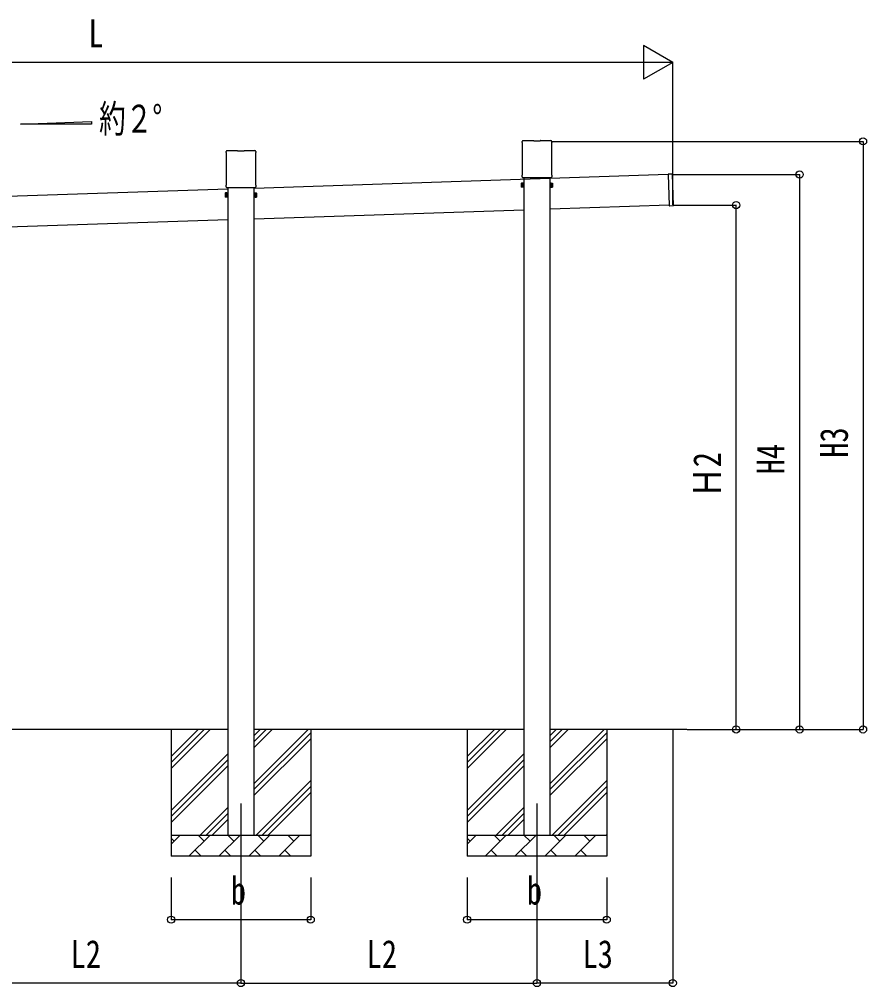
# Model space of a CAD drawing. Units: millimetres, scale not verified. Extents: x -16820 to 16820, y -11880 to 11880.
# Drawn here: x -5435 to -1428, y -4200 to 376 of the extents above; entities that cross this region are included whole.
import ezdxf
from ezdxf.enums import TextEntityAlignment as Align

# ---------------------------------------------------------------- set-up
doc = ezdxf.new("R2010")
doc.units = ezdxf.units.MM
doc.header["$LTSCALE"] = 50
for name, color, linetype in [('0-2_USER1', 3, 'Continuous'), ('0-4_YKK_12', 2, 'Continuous'), ('0-5_YKK_13', 4, 'Continuous'), ('0-6_YKK_A1', 4, 'Continuous'), ('0-7_YKK_D', 6, 'Continuous')]:
    doc.layers.add(name, color=color, linetype=linetype)
doc.styles.add('ＭＳ ゴシック', font='')
doc.styles.get('ＭＳ ゴシック').set_extended_font_data('MS Gothic')

msp = doc.modelspace()

# ---------------------------------------------------------------- linework, layer by layer
at = {"layer": '0-4_YKK_12'}
for p, q in [((-4387.37, -3333.48), (-4387.37, -3833.48)), ((-2987.37, -3333.48), (-2987.37, -3833.48))]:
    msp.add_line(p, q, dxfattribs=at)
at = {"layer": '0-5_YKK_13'}
for p, q in [((-3057.62, -206.78), (-3057.62, -201.83)), ((-3055.83, -210.24), (-3055.83, -210.24)), ((-3055.62, -210.65), (-3055.62, -210.65)), ((-3055.62, -357.41), (-3055.62, -210.65)), ((-3053.37, -197.58), (-3003.37, -197.58)), ((-3002.87, -200.58), (-3002.87, -198.08)), ((-2971.87, -200.58), (-3002.87, -200.58)), ((-2971.87, -198.08), (-2971.87, -200.58)), ((-2971.37, -197.58), (-2921.37, -197.58)), ((-2919.12, -210.65), (-2919.12, -210.65)), ((-2919.12, -210.65), (-2919.12, -357.41)), ((-2918.91, -210.24), (-2918.91, -210.24)), ((-2917.12, -201.83), (-2917.12, -206.78)), ((-4457.62, -253.44), (-4457.62, -248.49)), ((-4455.83, -256.9), (-4455.83, -256.9)), ((-4455.62, -257.31), (-4455.62, -257.31)), ((-4455.62, -404.06), (-4455.62, -257.31)), ((-4453.37, -244.24), (-4403.37, -244.24)), ((-4402.87, -247.24), (-4402.87, -244.74)), ((-4371.87, -247.24), (-4402.87, -247.24)), ((-4371.87, -244.74), (-4371.87, -247.24)), ((-4371.37, -244.24), (-4321.37, -244.24)), ((-4319.12, -257.31), (-4319.12, -257.31)), ((-4319.12, -257.31), (-4319.12, -404.06)), ((-4318.91, -256.9), (-4318.91, -256.9)), ((-4317.12, -248.49), (-4317.12, -253.44)), ((-3057.62, -369.28), (-3057.62, -361.28)), ((-3055.83, -357.81), (-3055.83, -357.81)), ((-3055.62, -357.41), (-3055.62, -357.41)), ((-2919.12, -357.41), (-2919.12, -357.41)), ((-2918.91, -357.81), (-2918.91, -357.81)), ((-2917.12, -361.28), (-2917.12, -369.28)), ((-2366.65, -357.26), (-2361.72, -505.18)), ((-2347.18, -356.11), (-2366.17, -356.74)), ((-2341.73, -504.51), (-2346.66, -356.59)), ((-4457.62, -415.94), (-4457.62, -407.94)), ((-4455.83, -404.47), (-4455.83, -404.47)), ((-4455.62, -404.06), (-4455.62, -404.06)), ((-4319.12, -404.06), (-4319.12, -404.06)), ((-4318.91, -404.47), (-4318.91, -404.47)), ((-4317.12, -407.94), (-4317.12, -415.94)), ((-3055.92, -372.68), (-3055.92, -372.68)), ((-3055.46, -372.78), (-2919.28, -372.78)), ((-4455.92, -419.34), (-4455.92, -419.34)), ((-4455.46, -419.44), (-4319.28, -419.44)), ((-2361.21, -505.66), (-2342.22, -505.03))]:
    msp.add_line(p, q, dxfattribs=at)
for points in [[(-3055.81, -372.74), (-3055.87, -372.71), (-3055.92, -372.68)], [(-3055.64, -372.78), (-3055.8, -372.75), (-3055.81, -372.74)], [(-3055.75, -372.69), (-3055.62, -372.75), (-3055.46, -372.78)], [(-3055.46, -372.78), (-3055.62, -372.78), (-3055.62, -372.78), (-3055.64, -372.78)], [(-2919.1, -372.78), (-2919.12, -372.78), (-2919.12, -372.78), (-2919.28, -372.78)], [(-2918.93, -372.74), (-2919.09, -372.78), (-2919.1, -372.78)], [(-2918.82, -372.68), (-2918.82, -372.68), (-2918.93, -372.74)], [(-4455.81, -419.4), (-4455.87, -419.37), (-4455.92, -419.34)], [(-4455.64, -419.44), (-4455.8, -419.4), (-4455.81, -419.4)], [(-4455.75, -419.35), (-4455.62, -419.41), (-4455.46, -419.44)], [(-4455.46, -419.44), (-4455.62, -419.44), (-4455.62, -419.44), (-4455.64, -419.44)], [(-4319.1, -419.44), (-4319.12, -419.44), (-4319.12, -419.44), (-4319.28, -419.44)], [(-4318.93, -419.4), (-4319.09, -419.44), (-4319.1, -419.44)], [(-4318.82, -419.34), (-4318.82, -419.34), (-4318.93, -419.4)]]:
    msp.add_lwpolyline(points, dxfattribs=at)
for centre, radius, start, end in [((-3053.37, -201.83), 4.25, 90, 180), ((-3053.37, -206.78), 4.25, 180, 234.62358), ((-3056.12, -210.65), 0.5, 0.0463, 54.58271), ((-2921.37, -201.83), 4.25, 0, 90), ((-2918.62, -210.65), 0.5, 125.41729, 179.9537), ((-2921.37, -206.78), 4.25, 305.37642, 0), ((-4453.37, -248.49), 4.25, 90, 180), ((-4453.37, -253.44), 4.25, 180, 234.62358), ((-4456.12, -257.31), 0.5, 0.0463, 54.58271), ((-4321.37, -248.49), 4.25, 0, 90), ((-4318.62, -257.31), 0.5, 125.41729, 179.9537), ((-4321.37, -253.44), 4.25, 305.37642, 0), ((-3053.37, -361.28), 4.25, 125.37642, 180), ((-3056.12, -357.41), 0.5, 305.41588, 359.95511), ((-2918.62, -357.41), 0.5, 180.04713, 234.58188), ((-2921.37, -361.28), 4.25, 0, 54.62358), ((-2366.15, -357.24), 0.5, 91.90882, 181.90882), ((-2347.16, -356.61), 0.5, 1.90882, 91.90882), ((-4453.37, -407.94), 4.25, 125.37642, 180), ((-4456.12, -404.06), 0.5, 305.41588, 359.95511), ((-4318.62, -404.06), 0.5, 180.04713, 234.58188), ((-4321.37, -407.94), 4.25, 0, 54.62358), ((-3053.37, -369.28), 4.25, 180, 233.11111), ((-2921.37, -369.28), 4.25, 306.88889, 0), ((-4453.37, -415.94), 4.25, 180, 233.11111), ((-4321.37, -415.94), 4.25, 306.88889, 0), ((-2361.22, -505.16), 0.5, 181.90882, 271.90882), ((-2342.23, -504.53), 0.5, 271.90882, 1.90882)]:
    msp.add_arc(centre, radius, start, end, dxfattribs=at)
for centre, major_axis, ratio, start_param, end_param in [((-3003.31, -198.02), (0.481, -0.181), 0.828259, 1.9947436, 1.996569), ((-3003.37, -198.08), (0.354, 0.354), 0.999467, 5.4996506, 7.06672), ((-3003.31, -198.02), (-0.181, 0.481), 0.828259, 4.2866163, 4.2884417), ((-2971.37, -198.08), (-0.354, 0.354), 0.999467, 5.4996506, 7.06672), ((-2971.43, -198.02), (0.181, 0.481), 0.828259, 1.9947436, 1.996569), ((-2971.43, -198.02), (0.481, 0.181), 0.828259, 1.1450236, 1.146849), ((-4403.31, -244.67), (0.481, -0.181), 0.828259, 1.9947436, 1.996569), ((-4403.37, -244.74), (0.354, 0.354), 0.999467, 5.4996506, 7.06672), ((-4403.31, -244.67), (-0.181, 0.481), 0.828259, 4.2866163, 4.2884417), ((-4371.37, -244.74), (-0.354, 0.354), 0.999467, 5.4996506, 7.06672), ((-4371.43, -244.67), (0.181, 0.481), 0.828259, 1.9947436, 1.996569), ((-4371.43, -244.67), (0.481, 0.181), 0.828259, 1.1450236, 1.146849)]:
    msp.add_ellipse(centre, major_axis=major_axis, ratio=ratio, start_param=start_param, end_param=end_param, dxfattribs=at)
at = {"layer": '0-6_YKK_A1'}
for p, q in [((-5430.21, -119.98), (-5094.21, -107.57)), ((-5094.21, -119.98), (-5430.21, -119.98)), ((-5094.21, -107.57), (-5094.21, -119.98)), ((-2366.62, -358.29), (-4324.87, -423.55)), ((-3061.37, -399.48), (-3060.61, -398.16)), ((-3061.37, -399.48), (-3061.37, -416.48)), ((-3054.37, -403.07), (-3060.61, -403.07)), ((-3049.87, -372.78), (-3049.87, -3483.48)), ((-2924.87, -3483.48), (-2924.87, -372.78)), ((-2920.37, -403.07), (-2914.13, -403.07)), ((-2913.37, -399.48), (-2914.13, -398.16)), ((-2913.37, -399.48), (-2913.37, -416.48)), ((-4449.87, -427.72), (-5724.87, -470.21)), ((-4461.37, -446.24), (-4460.61, -444.92)), ((-4461.37, -446.24), (-4461.37, -463.24)), ((-4454.37, -449.83), (-4460.61, -449.83)), ((-4449.87, -419.44), (-4449.87, -3483.48)), ((-4324.87, -3483.48), (-4324.87, -419.44)), ((-4320.37, -449.83), (-4314.13, -449.83)), ((-4313.37, -446.24), (-4314.13, -444.92)), ((-4313.37, -446.24), (-4313.37, -463.24)), ((-3061.37, -416.48), (-3060.61, -417.79)), ((-3054.37, -412.89), (-3060.61, -412.89)), ((-3054.37, -417.79), (-3060.61, -417.79)), ((-3051.87, -417.18), (-3054.37, -417.18)), ((-2922.87, -417.18), (-2920.37, -417.18)), ((-2920.37, -412.89), (-2914.13, -412.89)), ((-2920.37, -417.79), (-2914.13, -417.79)), ((-2913.37, -416.48), (-2914.13, -417.79)), ((-4461.37, -463.24), (-4460.61, -464.55)), ((-4454.37, -459.64), (-4460.61, -459.64)), ((-4454.37, -464.55), (-4460.61, -464.55)), ((-4451.87, -463.94), (-4454.37, -463.94)), ((-4322.87, -463.94), (-4320.37, -463.94)), ((-4320.37, -459.64), (-4314.13, -459.64)), ((-4320.37, -464.55), (-4314.13, -464.55)), ((-4313.37, -463.24), (-4314.13, -464.55)), ((-2361.79, -503.21), (-2924.87, -521.97)), ((-3049.87, -526.14), (-4324.87, -568.63)), ((-4449.87, -572.8), (-5724.87, -615.29)), ((-4449.87, -2983.48), (-5724.87, -2983.48)), ((-4717.37, -2983.48), (-4717.37, -3583.48)), ((-4717.37, -3168.53), (-4532.32, -2983.48)), ((-4717.37, -3140.24), (-4560.61, -2983.48)), ((-4717.37, -3111.96), (-4588.89, -2983.48)), ((-3049.87, -2983.48), (-4324.87, -2983.48)), ((-4324.87, -3238.58), (-4069.77, -2983.48)), ((-4324.87, -3040.59), (-4267.76, -2983.48)), ((-4324.87, -3012.3), (-4296.05, -2983.48)), ((-4324.87, -3068.87), (-4239.48, -2983.48)), ((-4324.87, -3266.86), (-4057.37, -2999.36)), ((-4057.37, -2983.48), (-4057.37, -3583.48)), ((-3317.37, -2983.48), (-3317.37, -3583.48)), ((-3317.37, -3168.53), (-3132.32, -2983.48)), ((-3317.37, -3140.24), (-3160.61, -2983.48)), ((-3317.37, -3111.96), (-3188.89, -2983.48)), ((-2277.76, -2983.48), (-2924.87, -2983.48)), ((-2924.87, -3238.58), (-2669.77, -2983.48)), ((-2924.87, -3040.59), (-2867.76, -2983.48)), ((-2924.87, -3012.3), (-2896.05, -2983.48)), ((-2924.87, -3068.87), (-2839.48, -2983.48)), ((-2924.87, -3266.86), (-2657.37, -2999.36)), ((-2657.37, -2983.48), (-2657.37, -3583.48)), ((-4324.87, -3295.15), (-4057.37, -3027.65)), ((-2924.87, -3295.15), (-2657.37, -3027.65)), ((-4717.37, -3366.52), (-4449.87, -3099.02)), ((-3317.37, -3366.52), (-3049.87, -3099.02)), ((-4717.37, -3394.8), (-4449.87, -3127.3)), ((-4717.37, -3423.09), (-4449.87, -3155.59)), ((-3317.37, -3394.8), (-3049.87, -3127.3)), ((-3317.37, -3423.09), (-3049.87, -3155.59)), ((-4315.21, -3483.48), (-4057.37, -3225.64)), ((-2915.21, -3483.48), (-2657.37, -3225.64)), ((-4286.93, -3483.48), (-4057.37, -3253.92)), ((-4258.65, -3483.48), (-4057.37, -3282.2)), ((-2886.93, -3483.48), (-2657.37, -3253.92)), ((-2858.65, -3483.48), (-2657.37, -3282.2)), ((-4579.77, -3483.48), (-4449.87, -3353.58)), ((-4551.49, -3483.48), (-4449.87, -3381.86)), ((-3179.77, -3483.48), (-3049.87, -3353.58)), ((-3151.49, -3483.48), (-3049.87, -3381.86)), ((-4523.2, -3483.48), (-4449.87, -3410.15)), ((-3123.2, -3483.48), (-3049.87, -3410.15)), ((-4717.37, -3483.48), (-4057.37, -3483.48)), ((-4717.37, -3526.37), (-4674.48, -3483.48)), ((-4703.03, -3512.03), (-4717.37, -3497.69)), ((-4633.06, -3583.48), (-4533.06, -3483.48)), ((-4561.61, -3512.03), (-4590.16, -3483.48)), ((-4491.64, -3583.48), (-4391.64, -3483.48)), ((-4420.19, -3512.03), (-4448.74, -3483.48)), ((-4350.21, -3583.48), (-4250.21, -3483.48)), ((-4278.77, -3512.03), (-4307.32, -3483.48)), ((-4208.79, -3583.48), (-4108.79, -3483.48)), ((-4137.35, -3512.03), (-4165.9, -3483.48)), ((-4060.66, -3483.48), (-4057.37, -3480.19)), ((-3317.37, -3483.48), (-2657.37, -3483.48)), ((-3317.37, -3526.37), (-3274.48, -3483.48)), ((-3303.03, -3512.03), (-3317.37, -3497.69)), ((-3233.06, -3583.48), (-3133.06, -3483.48)), ((-3161.61, -3512.03), (-3190.16, -3483.48)), ((-3091.64, -3583.48), (-2991.64, -3483.48)), ((-3020.19, -3512.03), (-3048.74, -3483.48)), ((-2950.21, -3583.48), (-2850.21, -3483.48)), ((-2878.77, -3512.03), (-2907.32, -3483.48)), ((-2808.79, -3583.48), (-2708.79, -3483.48)), ((-2737.35, -3512.03), (-2765.9, -3483.48)), ((-2660.66, -3483.48), (-2657.37, -3480.19)), ((-4604.5, -3554.92), (-4575.95, -3583.48)), ((-4463.08, -3554.92), (-4434.53, -3583.48)), ((-4321.66, -3554.92), (-4293.11, -3583.48)), ((-4180.24, -3554.92), (-4151.69, -3583.48)), ((-3204.5, -3554.92), (-3175.95, -3583.48)), ((-3063.08, -3554.92), (-3034.53, -3583.48)), ((-2921.66, -3554.92), (-2893.11, -3583.48)), ((-2780.24, -3554.92), (-2751.69, -3583.48)), ((-4057.37, -3583.48), (-4717.37, -3583.48)), ((-2657.37, -3583.48), (-3317.37, -3583.48))]:
    msp.add_line(p, q, dxfattribs=at)
for points in [[(-3054.37, -417.79), (-3054.37, -398.16), (-3060.61, -398.16)], [(-3054.37, -417.18), (-3054.37, -398.78), (-3051.87, -398.78)], [(-2920.37, -417.18), (-2920.37, -398.78), (-2922.87, -398.78)], [(-2920.37, -417.79), (-2920.37, -398.16), (-2914.13, -398.16)], [(-4454.37, -464.55), (-4454.37, -444.92), (-4460.61, -444.92)], [(-4454.37, -463.94), (-4454.37, -445.54), (-4451.87, -445.54)], [(-4320.37, -463.94), (-4320.37, -445.54), (-4322.87, -445.54)], [(-4320.37, -464.55), (-4320.37, -444.92), (-4314.13, -444.92)]]:
    msp.add_lwpolyline(points, dxfattribs=at)
for points in [[(-3051.87, -418.48), (-3051.87, -397.48), (-3049.87, -397.48), (-3049.87, -418.48)], [(-2922.87, -418.48), (-2922.87, -397.48), (-2924.87, -397.48), (-2924.87, -418.48)], [(-4451.87, -465.24), (-4451.87, -444.24), (-4449.87, -444.24), (-4449.87, -465.24)], [(-4322.87, -465.24), (-4322.87, -444.24), (-4324.87, -444.24), (-4324.87, -465.24)]]:
    msp.add_lwpolyline(points, close=True, dxfattribs=at)
for centre, radius, start, end in [((-3057.03, -400.62), 4.34, 145.61575, 214.38425), ((-3045.13, -407.98), 16.24, 162.41205, 197.58795), ((-2917.72, -400.62), 4.34, 325.61575, 34.38425), ((-2929.61, -407.98), 16.24, 342.41205, 17.58795), ((-4457.03, -447.38), 4.34, 145.61575, 214.38425), ((-4445.13, -454.74), 16.24, 162.41205, 197.58795), ((-4317.72, -447.38), 4.34, 325.61575, 34.38425), ((-4329.61, -454.74), 16.24, 342.41205, 17.58795), ((-3057.03, -415.34), 4.34, 145.61575, 214.38425), ((-2917.72, -415.34), 4.34, 325.61575, 34.38425), ((-4457.03, -462.1), 4.34, 145.61575, 214.38425), ((-4317.72, -462.1), 4.34, 325.61575, 34.38425)]:
    msp.add_arc(centre, radius, start, end, dxfattribs=at)
at = {"layer": '0-7_YKK_D'}
for p, q in [((-2345.11, 172.59), (-2483.67, 252.59)), ((-2483.67, 252.59), (-2483.67, 92.59)), ((-2505.11, 172.59), (-7616.88, 172.59)), ((-2345.11, 172.59), (-2622.24, 172.59)), ((-2345.11, 172.59), (-2483.67, 92.59)), ((-2345.11, -501.35), (-2345.11, 173.59)), ((-2920.37, -201.08), (-1444.11, -201.08)), ((-1445.11, -201.08), (-1445.11, -2983.48)), ((-2349.93, -357.77), (-1744.11, -357.77)), ((-1745.11, -357.77), (-1745.11, -2983.48)), ((-2345.4, -502.69), (-2044.11, -502.69)), ((-2045.11, -2983.48), (-2045.11, -502.69)), ((-2345.11, -2984.48), (-2345.11, -4184.48)), ((-2276.76, -2983.48), (-2044.11, -2983.48)), ((-2276.76, -2983.48), (-1444.11, -2983.48)), ((-2276.76, -2983.48), (-1744.11, -2983.48)), ((-4717.37, -3683.48), (-4717.37, -3884.48)), ((-4057.37, -3683.48), (-4057.37, -3884.48)), ((-3317.37, -3683.48), (-3317.37, -3884.48)), ((-2657.37, -3683.48), (-2657.37, -3884.48)), ((-4387.37, -3834.48), (-4387.37, -4184.48)), ((-4387.37, -3835.48), (-4387.37, -4184.48)), ((-2987.37, -3834.48), (-2987.37, -4184.48)), ((-2987.37, -3834.48), (-2987.37, -4184.48)), ((-4717.37, -3883.48), (-4057.37, -3883.48)), ((-3317.37, -3883.48), (-2657.37, -3883.48)), ((-4387.37, -4183.48), (-5787.37, -4183.48)), ((-4387.37, -4183.48), (-2987.37, -4183.48)), ((-2345.11, -4183.48), (-2987.37, -4183.48))]:
    msp.add_line(p, q, dxfattribs=at)
for centre in [(-1445.11, -201.08), (-1745.11, -357.77), (-2045.11, -502.69), (-2045.11, -2983.48), (-1745.11, -2983.48), (-1445.11, -2983.48), (-4717.37, -3883.48), (-4057.37, -3883.48), (-3317.37, -3883.48), (-2657.37, -3883.48), (-4387.37, -4183.48), (-4387.37, -4183.48), (-2987.37, -4183.48), (-2987.37, -4183.48), (-2345.11, -4183.48)]:
    msp.add_circle(centre, 17, dxfattribs=at)

# ---------------------------------------------------------------- texts
at = {"layer": '0-2_USER1', "style": 'ＭＳ ゴシック', "width": 0.7}
msp.add_text('約２°', height=132, dxfattribs=at).set_placement((-5058, -199.47), align=Align.BOTTOM_LEFT)
at = {"layer": '0-7_YKK_D', "style": 'ＭＳ ゴシック', "width": 0.8}
for s, p in [('L', (-5109, 204.59)), ('b', (-4435.37, -3851.48)), ('b', (-3035.37, -3851.48)), ('L2', (-5192.97, -4151.48)), ('L2', (-3792.97, -4151.48)), ('L3', (-2771.84, -4151.48))]:
    msp.add_text(s, height=132, dxfattribs=at).set_placement(p, align=Align.BOTTOM_LEFT)
for s, p in [('H3', (-1477.11, -1697.88)), ('H4', (-1777.11, -1776.22)), ('Ｈ2', (-2077.11, -1887.09))]:
    msp.add_text(s, height=132, rotation=90, dxfattribs=at).set_placement(p, align=Align.BOTTOM_LEFT)

doc.saveas('drawing.dxf')
